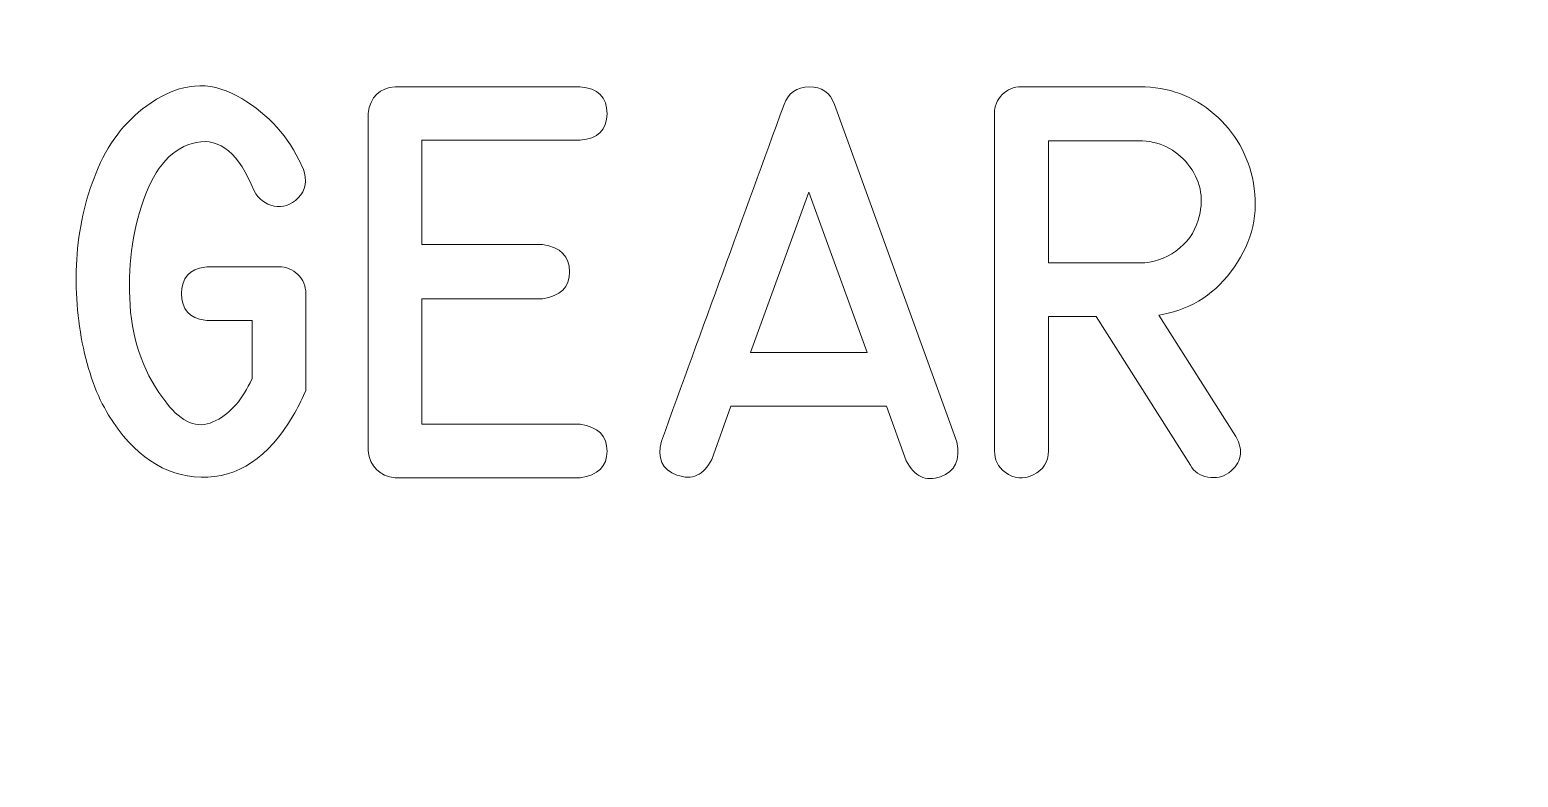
# Model space of a CAD drawing. Header units: millimetres. Extents: x -72 to 72, y -123 to 123.
# Drawn here: x 42.83 to 54.91, y 77.79 to 83.86 of the extents above; entities that cross this region are included whole.
import ezdxf

# ---------------------------------------------------------------- set-up
doc = ezdxf.new("R2010")
doc.units = ezdxf.units.MM
doc.header["$MEASUREMENT"] = 0
doc.layers.add('Layer 1', color=7, linetype='Continuous')

msp = doc.modelspace()

# ---------------------------------------------------------------- linework, layer by layer
at = {"layer": 'Layer 1', "lineweight": 9}
msp.add_open_spline([(70.725, 123.025), (70.725, 123.025), (-70.725, 123.025), (-70.725, 123.025), (-70.725, 123.025), (-71.1231, 123.0247), (-71.5047, 122.8663), (-71.786, 122.5847), (-71.786, 122.5847), (-72.0673, 122.303), (-72.2252, 121.923), (-72.225, 121.525), (-72.225, 121.525), (-72.225, 121.525), (-72.225, 117.0375), (-72.225, 117.0375), (-72.225, 117.0375), (-72.2247, 116.6394), (-72.0664, 116.2577), (-71.7847, 115.9764), (-71.7847, 115.9764), (-71.503, 115.6951), (-71.1231, 115.5372), (-70.725, 115.5375), (-70.725, 115.5375), (-70.725, 115.5375), (-68.2625, 115.5375), (-68.2625, 115.5375), (-68.2625, 115.5375), (-66.1189, 115.5375), (-64.1381, 114.3939), (-63.0663, 112.5375), (-63.0663, 112.5375), (-61.9945, 110.6811), (-61.9945, 108.3939), (-63.0663, 106.5375), (-63.0663, 106.5375), (-64.1381, 104.6811), (-66.1189, 103.5375), (-68.2625, 103.5375), (-68.2625, 103.5375), (-68.2625, 103.5375), (-70.725, 103.5375), (-70.725, 103.5375), (-70.725, 103.5375), (-71.1231, 103.5372), (-71.5047, 103.3788), (-71.786, 103.0972), (-71.786, 103.0972), (-72.0673, 102.8155), (-72.2252, 102.4355), (-72.225, 102.0375), (-72.225, 102.0375), (-72.225, 102.0375), (-72.225, 50.3625), (-72.225, 50.3625), (-72.225, 50.3625), (-72.2247, 49.9644), (-72.0664, 49.5827), (-71.7847, 49.3014), (-71.7847, 49.3014), (-71.503, 49.0201), (-71.1231, 48.8622), (-70.725, 48.8625), (-70.725, 48.8625), (-70.725, 48.8625), (-68.2625, 48.8625), (-68.2625, 48.8625), (-68.2625, 48.8625), (-66.1189, 48.8625), (-64.1381, 47.7189), (-63.0663, 45.8625), (-63.0663, 45.8625), (-61.9945, 44.0061), (-61.9945, 41.7189), (-63.0663, 39.8625), (-63.0663, 39.8625), (-64.1381, 38.0061), (-66.1189, 36.8625), (-68.2625, 36.8625), (-68.2625, 36.8625), (-68.2625, 36.8625), (-70.725, 36.8625), (-70.725, 36.8625), (-70.725, 36.8625), (-71.1231, 36.8622), (-71.5047, 36.7038), (-71.786, 36.4222), (-71.786, 36.4222), (-72.0673, 36.1405), (-72.2252, 35.7605), (-72.225, 35.3625), (-72.225, 35.3625), (-72.225, 35.3625), (-72.225, -35.3625), (-72.225, -35.3625), (-72.225, -35.3625), (-72.2247, -35.7606), (-72.0664, -36.1423), (-71.7847, -36.4236), (-71.7847, -36.4236), (-71.503, -36.7049), (-71.1231, -36.8628), (-70.725, -36.8625), (-70.725, -36.8625), (-70.725, -36.8625), (-68.2625, -36.8625), (-68.2625, -36.8625), (-68.2625, -36.8625), (-66.1189, -36.8625), (-64.1381, -38.0061), (-63.0663, -39.8625), (-63.0663, -39.8625), (-61.9945, -41.7189), (-61.9945, -44.0061), (-63.0663, -45.8625), (-63.0663, -45.8625), (-64.1381, -47.7189), (-66.1189, -48.8625), (-68.2625, -48.8625), (-68.2625, -48.8625), (-68.2625, -48.8625), (-70.725, -48.8625), (-70.725, -48.8625), (-70.725, -48.8625), (-71.1231, -48.8628), (-71.5047, -49.0212), (-71.786, -49.3028), (-71.786, -49.3028), (-72.0673, -49.5845), (-72.2252, -49.9645), (-72.225, -50.3625), (-72.225, -50.3625), (-72.225, -50.3625), (-72.225, -102.0375), (-72.225, -102.0375), (-72.225, -102.0375), (-72.2247, -102.4356), (-72.0664, -102.8173), (-71.7847, -103.0986), (-71.7847, -103.0986), (-71.503, -103.3799), (-71.1231, -103.5378), (-70.725, -103.5375), (-70.725, -103.5375), (-70.725, -103.5375), (-68.2625, -103.5375), (-68.2625, -103.5375), (-68.2625, -103.5375), (-66.1189, -103.5375), (-64.1381, -104.6811), (-63.0663, -106.5375), (-63.0663, -106.5375), (-61.9945, -108.3939), (-61.9945, -110.6811), (-63.0663, -112.5375), (-63.0663, -112.5375), (-64.1381, -114.3939), (-66.1189, -115.5375), (-68.2625, -115.5375), (-68.2625, -115.5375), (-68.2625, -115.5375), (-70.725, -115.5375), (-70.725, -115.5375), (-70.725, -115.5375), (-71.1231, -115.5378), (-71.5047, -115.6962), (-71.786, -115.9778), (-71.786, -115.9778), (-72.0673, -116.2595), (-72.2252, -116.6395), (-72.225, -117.0375), (-72.225, -117.0375), (-72.225, -117.0375), (-72.225, -121.525), (-72.225, -121.525), (-72.225, -121.525), (-72.2247, -121.9231), (-72.0664, -122.3048), (-71.7847, -122.5861), (-71.7847, -122.5861), (-71.503, -122.8674), (-71.1231, -123.0253), (-70.725, -123.025), (-70.725, -123.025), (-70.725, -123.025), (70.725, -123.025), (70.725, -123.025), (70.725, -123.025), (71.1231, -123.0248), (71.5048, -122.8664), (71.7861, -122.5847), (71.7861, -122.5847), (72.0674, -122.3031), (72.2253, -121.9231), (72.225, -121.525), (72.225, -121.525), (72.225, -121.525), (72.225, -117.0375), (72.225, -117.0375), (72.225, -117.0375), (72.2248, -116.6395), (72.0664, -116.2578), (71.7847, -115.9765), (71.7847, -115.9765), (71.5031, -115.6952), (71.1231, -115.5373), (70.725, -115.5375), (70.725, -115.5375), (70.725, -115.5375), (68.2625, -115.5375), (68.2625, -115.5375), (68.2625, -115.5375), (66.1189, -115.5375), (64.1382, -114.3939), (63.0664, -112.5375), (63.0664, -112.5375), (61.9946, -110.6811), (61.9946, -108.3939), (63.0664, -106.5375), (63.0664, -106.5375), (64.1382, -104.6811), (66.1189, -103.5375), (68.2625, -103.5375), (68.2625, -103.5375), (68.2625, -103.5375), (70.725, -103.5375), (70.725, -103.5375), (70.725, -103.5375), (71.1231, -103.5373), (71.5048, -103.3789), (71.7861, -103.0972), (71.7861, -103.0972), (72.0674, -102.8156), (72.2253, -102.4356), (72.225, -102.0375), (72.225, -102.0375), (72.225, -102.0375), (72.225, -50.3625), (72.225, -50.3625), (72.225, -50.3625), (72.2248, -49.9645), (72.0664, -49.5828), (71.7847, -49.3015), (71.7847, -49.3015), (71.5031, -49.0202), (71.1231, -48.8623), (70.725, -48.8625), (70.725, -48.8625), (70.725, -48.8625), (68.2625, -48.8625), (68.2625, -48.8625), (68.2625, -48.8625), (66.1189, -48.8625), (64.1382, -47.7189), (63.0664, -45.8625), (63.0664, -45.8625), (61.9946, -44.0061), (61.9946, -41.7189), (63.0664, -39.8625), (63.0664, -39.8625), (64.1382, -38.0061), (66.1189, -36.8625), (68.2625, -36.8625), (68.2625, -36.8625), (68.2625, -36.8625), (70.725, -36.8625), (70.725, -36.8625), (70.725, -36.8625), (71.1231, -36.8623), (71.5048, -36.7039), (71.7861, -36.4222), (71.7861, -36.4222), (72.0674, -36.1406), (72.2253, -35.7606), (72.225, -35.3625), (72.225, -35.3625), (72.225, -35.3625), (72.225, 35.3625), (72.225, 35.3625), (72.225, 35.3625), (72.2248, 35.7605), (72.0664, 36.1422), (71.7847, 36.4235), (71.7847, 36.4235), (71.5031, 36.7048), (71.1231, 36.8627), (70.725, 36.8625), (70.725, 36.8625), (70.725, 36.8625), (68.2625, 36.8625), (68.2625, 36.8625), (68.2625, 36.8625), (66.1189, 36.8625), (64.1382, 38.0061), (63.0664, 39.8625), (63.0664, 39.8625), (61.9946, 41.7189), (61.9946, 44.0061), (63.0664, 45.8625), (63.0664, 45.8625), (64.1382, 47.7189), (66.1189, 48.8625), (68.2625, 48.8625), (68.2625, 48.8625), (68.2625, 48.8625), (70.725, 48.8625), (70.725, 48.8625), (70.725, 48.8625), (71.1231, 48.8627), (71.5048, 49.0211), (71.7861, 49.3028), (71.7861, 49.3028), (72.0674, 49.5844), (72.2253, 49.9644), (72.225, 50.3625), (72.225, 50.3625), (72.225, 50.3625), (72.225, 102.0375), (72.225, 102.0375), (72.225, 102.0375), (72.2248, 102.4355), (72.0664, 102.8172), (71.7847, 103.0985), (71.7847, 103.0985), (71.5031, 103.3798), (71.1231, 103.5377), (70.725, 103.5375), (70.725, 103.5375), (70.725, 103.5375), (68.2625, 103.5375), (68.2625, 103.5375), (68.2625, 103.5375), (66.1189, 103.5375), (64.1382, 104.6811), (63.0664, 106.5375), (63.0664, 106.5375), (61.9946, 108.3939), (61.9946, 110.6811), (63.0664, 112.5375), (63.0664, 112.5375), (64.1382, 114.3939), (66.1189, 115.5375), (68.2625, 115.5375), (68.2625, 115.5375), (68.2625, 115.5375), (70.725, 115.5375), (70.725, 115.5375), (70.725, 115.5375), (71.1231, 115.5377), (71.5048, 115.6961), (71.7861, 115.9778), (71.7861, 115.9778), (72.0674, 116.2594), (72.2253, 116.6394), (72.225, 117.0375), (72.225, 117.0375), (72.225, 117.0375), (72.225, 121.525), (72.225, 121.525), (72.225, 121.525), (72.2248, 121.923), (72.0664, 122.3047), (71.7847, 122.586), (71.7847, 122.586), (71.5031, 122.8673), (71.1231, 123.0252), (70.725, 123.025)], degree=3, knots=[0, 0, 0, 0, 0.0107527, 0.0107527, 0.0107527, 0.0107527, 0.0215054, 0.0215054, 0.0215054, 0.0215054, 0.0322581, 0.0322581, 0.0322581, 0.0322581, 0.0430108, 0.0430108, 0.0430108, 0.0430108, 0.0537634, 0.0537634, 0.0537634, 0.0537634, 0.0645161, 0.0645161, 0.0645161, 0.0645161, 0.0752688, 0.0752688, 0.0752688, 0.0752688, 0.0860215, 0.0860215, 0.0860215, 0.0860215, 0.0967742, 0.0967742, 0.0967742, 0.0967742, 0.1075269, 0.1075269, 0.1075269, 0.1075269, 0.1182796, 0.1182796, 0.1182796, 0.1182796, 0.1290323, 0.1290323, 0.1290323, 0.1290323, 0.1397849, 0.1397849, 0.1397849, 0.1397849, 0.1505376, 0.1505376, 0.1505376, 0.1505376, 0.1612903, 0.1612903, 0.1612903, 0.1612903, 0.172043, 0.172043, 0.172043, 0.172043, 0.1827957, 0.1827957, 0.1827957, 0.1827957, 0.1935484, 0.1935484, 0.1935484, 0.1935484, 0.2043011, 0.2043011, 0.2043011, 0.2043011, 0.2150538, 0.2150538, 0.2150538, 0.2150538, 0.2258065, 0.2258065, 0.2258065, 0.2258065, 0.2365591, 0.2365591, 0.2365591, 0.2365591, 0.2473118, 0.2473118, 0.2473118, 0.2473118, 0.2580645, 0.2580645, 0.2580645, 0.2580645, 0.2688172, 0.2688172, 0.2688172, 0.2688172, 0.2795699, 0.2795699, 0.2795699, 0.2795699, 0.2903226, 0.2903226, 0.2903226, 0.2903226, 0.3010753, 0.3010753, 0.3010753, 0.3010753, 0.311828, 0.311828, 0.311828, 0.311828, 0.3225806, 0.3225806, 0.3225806, 0.3225806, 0.3333333, 0.3333333, 0.3333333, 0.3333333, 0.344086, 0.344086, 0.344086, 0.344086, 0.3548387, 0.3548387, 0.3548387, 0.3548387, 0.3655914, 0.3655914, 0.3655914, 0.3655914, 0.3763441, 0.3763441, 0.3763441, 0.3763441, 0.3870968, 0.3870968, 0.3870968, 0.3870968, 0.3978495, 0.3978495, 0.3978495, 0.3978495, 0.4086022, 0.4086022, 0.4086022, 0.4086022, 0.4193548, 0.4193548, 0.4193548, 0.4193548, 0.4301075, 0.4301075, 0.4301075, 0.4301075, 0.4408602, 0.4408602, 0.4408602, 0.4408602, 0.4516129, 0.4516129, 0.4516129, 0.4516129, 0.4623656, 0.4623656, 0.4623656, 0.4623656, 0.4731183, 0.4731183, 0.4731183, 0.4731183, 0.483871, 0.483871, 0.483871, 0.483871, 0.4946237, 0.4946237, 0.4946237, 0.4946237, 0.5053763, 0.5053763, 0.5053763, 0.5053763, 0.516129, 0.516129, 0.516129, 0.516129, 0.5268817, 0.5268817, 0.5268817, 0.5268817, 0.5376344, 0.5376344, 0.5376344, 0.5376344, 0.5483871, 0.5483871, 0.5483871, 0.5483871, 0.5591398, 0.5591398, 0.5591398, 0.5591398, 0.5698925, 0.5698925, 0.5698925, 0.5698925, 0.5806452, 0.5806452, 0.5806452, 0.5806452, 0.5913978, 0.5913978, 0.5913978, 0.5913978, 0.6021505, 0.6021505, 0.6021505, 0.6021505, 0.6129032, 0.6129032, 0.6129032, 0.6129032, 0.6236559, 0.6236559, 0.6236559, 0.6236559, 0.6344086, 0.6344086, 0.6344086, 0.6344086, 0.6451613, 0.6451613, 0.6451613, 0.6451613, 0.655914, 0.655914, 0.655914, 0.655914, 0.6666667, 0.6666667, 0.6666667, 0.6666667, 0.6774194, 0.6774194, 0.6774194, 0.6774194, 0.688172, 0.688172, 0.688172, 0.688172, 0.6989247, 0.6989247, 0.6989247, 0.6989247, 0.7096774, 0.7096774, 0.7096774, 0.7096774, 0.7204301, 0.7204301, 0.7204301, 0.7204301, 0.7311828, 0.7311828, 0.7311828, 0.7311828, 0.7419355, 0.7419355, 0.7419355, 0.7419355, 0.7526882, 0.7526882, 0.7526882, 0.7526882, 0.7634409, 0.7634409, 0.7634409, 0.7634409, 0.7741935, 0.7741935, 0.7741935, 0.7741935, 0.7849462, 0.7849462, 0.7849462, 0.7849462, 0.7956989, 0.7956989, 0.7956989, 0.7956989, 0.8064516, 0.8064516, 0.8064516, 0.8064516, 0.8172043, 0.8172043, 0.8172043, 0.8172043, 0.827957, 0.827957, 0.827957, 0.827957, 0.8387097, 0.8387097, 0.8387097, 0.8387097, 0.8494624, 0.8494624, 0.8494624, 0.8494624, 0.8602151, 0.8602151, 0.8602151, 0.8602151, 0.8709677, 0.8709677, 0.8709677, 0.8709677, 0.8817204, 0.8817204, 0.8817204, 0.8817204, 0.8924731, 0.8924731, 0.8924731, 0.8924731, 0.9032258, 0.9032258, 0.9032258, 0.9032258, 0.9139785, 0.9139785, 0.9139785, 0.9139785, 0.9247312, 0.9247312, 0.9247312, 0.9247312, 0.9354839, 0.9354839, 0.9354839, 0.9354839, 0.9462366, 0.9462366, 0.9462366, 0.9462366, 0.9569892, 0.9569892, 0.9569892, 0.9569892, 0.9677419, 0.9677419, 0.9677419, 0.9677419, 0.9784946, 0.9784946, 0.9784946, 0.9784946, 1, 1, 1, 1], dxfattribs=at)
at = {"layer": 'Layer 1', "color": 240, "lineweight": 9}
for points, knots in [([(44.2682, 81.5), (44.2682, 81.5), (44.2544, 81.5016), (44.2544, 81.5016), (44.2544, 81.5016), (44.1279, 81.5169), (44.065, 81.5889), (44.065, 81.717), (44.065, 81.717), (44.065, 81.845), (44.1279, 81.917), (44.2544, 81.9323), (44.2544, 81.9323), (44.2544, 81.9323), (44.2682, 81.9355), (44.2682, 81.9355), (44.2682, 81.9355), (44.2682, 81.9355), (44.2819, 81.9355), (44.2819, 81.9355), (44.2819, 81.9355), (44.2819, 81.9355), (44.8539, 81.9355), (44.8539, 81.9355), (44.8539, 81.9355), (44.9143, 81.9355), (44.9656, 81.9143), (45.0085, 81.8715), (45.0085, 81.8715), (45.0513, 81.8286), (45.0725, 81.7768), (45.0725, 81.717), (45.0725, 81.717), (45.0725, 81.717), (45.0725, 80.9311), (45.0725, 80.9311), (45.0725, 80.9311), (45.0725, 80.9311), (45.054, 80.8909), (45.054, 80.8909), (45.054, 80.8909), (45.054, 80.8909), (45.0434, 80.8661), (45.0434, 80.8661), (45.0434, 80.8661), (45.0434, 80.8661), (45.0323, 80.8428), (45.0323, 80.8428), (45.0323, 80.8428), (45.0323, 80.8428), (45.0201, 80.8195), (45.0201, 80.8195), (45.0201, 80.8195), (45.0201, 80.8195), (45.0074, 80.7962), (45.0074, 80.7962), (45.0074, 80.7962), (45.0074, 80.7962), (44.9968, 80.7729), (44.9968, 80.7729), (44.9968, 80.7729), (44.9968, 80.7729), (44.9841, 80.7496), (44.9841, 80.7496), (44.9841, 80.7496), (44.9841, 80.7496), (44.9704, 80.7264), (44.9704, 80.7264), (44.9704, 80.7264), (44.7698, 80.3856), (44.5206, 80.2189), (44.2232, 80.2263), (44.2232, 80.2263), (43.9253, 80.2342), (43.6755, 80.4025), (43.4728, 80.7311), (43.4728, 80.7311), (43.3765, 80.8872), (43.3056, 81.0825), (43.259, 81.318), (43.259, 81.318), (43.2125, 81.5529), (43.1982, 81.7932), (43.2172, 82.0387), (43.2172, 82.0387), (43.2357, 82.2842), (43.2929, 82.5176), (43.3881, 82.7393), (43.3881, 82.7393), (43.4839, 82.961), (43.6268, 83.1372), (43.8168, 83.2674), (43.8168, 83.2674), (44.0549, 83.4288), (44.2861, 83.4473), (44.5116, 83.324), (44.5116, 83.324), (44.737, 83.2002), (44.9053, 83.0272), (45.0169, 82.8039), (45.0169, 82.8039), (45.0169, 82.8039), (45.0291, 82.779), (45.0291, 82.779), (45.0291, 82.779), (45.0291, 82.779), (45.0386, 82.7573), (45.0386, 82.7573), (45.0386, 82.7573), (45.0386, 82.7573), (45.0508, 82.734), (45.0508, 82.734), (45.0508, 82.734), (45.0862, 82.6361), (45.0725, 82.5557), (45.0106, 82.4938), (45.0106, 82.4938), (44.9508, 82.435), (44.8857, 82.4128), (44.8153, 82.4276), (44.8153, 82.4276), (44.7449, 82.443), (44.691, 82.4842), (44.6523, 82.5525), (44.6523, 82.5525), (44.5317, 82.8525), (44.3761, 82.9833), (44.1851, 82.9446), (44.1851, 82.9446), (43.9946, 82.9065), (43.8517, 82.7504), (43.7564, 82.4768), (43.7564, 82.4768), (43.6633, 82.2123), (43.6268, 81.9276), (43.6464, 81.6233), (43.6464, 81.6233), (43.666, 81.319), (43.7654, 81.0534), (43.9443, 80.8274), (43.9443, 80.8274), (44.0671, 80.6692), (44.192, 80.6184), (44.3195, 80.675), (44.3195, 80.675), (44.4465, 80.7322), (44.5465, 80.838), (44.62, 80.9931), (44.62, 80.9931), (44.62, 80.9931), (44.637, 81.0269), (44.637, 81.0269), (44.637, 81.0269), (44.637, 81.0269), (44.637, 81.5), (44.637, 81.5), (44.637, 81.5), (44.637, 81.5), (44.2682, 81.5), (44.2682, 81.5)], [0, 0, 0, 0, 0.0243902, 0.0243902, 0.0243902, 0.0243902, 0.0487805, 0.0487805, 0.0487805, 0.0487805, 0.0731707, 0.0731707, 0.0731707, 0.0731707, 0.097561, 0.097561, 0.097561, 0.097561, 0.1219512, 0.1219512, 0.1219512, 0.1219512, 0.1463415, 0.1463415, 0.1463415, 0.1463415, 0.1707317, 0.1707317, 0.1707317, 0.1707317, 0.195122, 0.195122, 0.195122, 0.195122, 0.2195122, 0.2195122, 0.2195122, 0.2195122, 0.2439024, 0.2439024, 0.2439024, 0.2439024, 0.2682927, 0.2682927, 0.2682927, 0.2682927, 0.2926829, 0.2926829, 0.2926829, 0.2926829, 0.3170732, 0.3170732, 0.3170732, 0.3170732, 0.3414634, 0.3414634, 0.3414634, 0.3414634, 0.3658537, 0.3658537, 0.3658537, 0.3658537, 0.3902439, 0.3902439, 0.3902439, 0.3902439, 0.4146341, 0.4146341, 0.4146341, 0.4146341, 0.4390244, 0.4390244, 0.4390244, 0.4390244, 0.4634146, 0.4634146, 0.4634146, 0.4634146, 0.4878049, 0.4878049, 0.4878049, 0.4878049, 0.5121951, 0.5121951, 0.5121951, 0.5121951, 0.5365854, 0.5365854, 0.5365854, 0.5365854, 0.5609756, 0.5609756, 0.5609756, 0.5609756, 0.5853659, 0.5853659, 0.5853659, 0.5853659, 0.6097561, 0.6097561, 0.6097561, 0.6097561, 0.6341463, 0.6341463, 0.6341463, 0.6341463, 0.6585366, 0.6585366, 0.6585366, 0.6585366, 0.6829268, 0.6829268, 0.6829268, 0.6829268, 0.7073171, 0.7073171, 0.7073171, 0.7073171, 0.7317073, 0.7317073, 0.7317073, 0.7317073, 0.7560976, 0.7560976, 0.7560976, 0.7560976, 0.7804878, 0.7804878, 0.7804878, 0.7804878, 0.804878, 0.804878, 0.804878, 0.804878, 0.8292683, 0.8292683, 0.8292683, 0.8292683, 0.8536585, 0.8536585, 0.8536585, 0.8536585, 0.8780488, 0.8780488, 0.8780488, 0.8780488, 0.902439, 0.902439, 0.902439, 0.902439, 0.9268293, 0.9268293, 0.9268293, 0.9268293, 0.9512195, 0.9512195, 0.9512195, 0.9512195, 1, 1, 1, 1]), ([(47.2987, 82.9637), (47.2987, 82.9637), (46.0133, 82.9637), (46.0133, 82.9637), (46.0133, 82.9637), (46.0133, 82.9637), (46.0133, 82.1154), (46.0133, 82.1154), (46.0133, 82.1154), (46.0133, 82.1154), (46.9933, 82.1154), (46.9933, 82.1154), (46.9933, 82.1154), (47.1399, 82.0937), (47.2129, 82.0202), (47.2124, 81.8948), (47.2124, 81.8948), (47.2119, 81.7688), (47.1388, 81.6958), (46.9933, 81.6752), (46.9933, 81.6752), (46.9933, 81.6752), (46.0133, 81.6752), (46.0133, 81.6752), (46.0133, 81.6752), (46.0133, 81.6752), (46.0133, 80.6565), (46.0133, 80.6565), (46.0133, 80.6565), (46.0133, 80.6565), (47.2987, 80.6565), (47.2987, 80.6565), (47.2987, 80.6565), (47.4442, 80.6348), (47.5172, 80.5623), (47.5172, 80.438), (47.5172, 80.438), (47.5172, 80.3141), (47.4442, 80.2416), (47.2987, 80.221), (47.2987, 80.221), (47.2987, 80.221), (45.7979, 80.221), (45.7979, 80.221), (45.7979, 80.221), (45.6688, 80.2374), (45.5953, 80.311), (45.5778, 80.4411), (45.5778, 80.4411), (45.5778, 80.4411), (45.5778, 83.179), (45.5778, 83.179), (45.5778, 83.179), (45.5974, 83.3156), (45.6709, 83.3875), (45.7979, 83.396), (45.7979, 83.396), (45.7979, 83.396), (47.2987, 83.396), (47.2987, 83.396), (47.2987, 83.396), (47.4442, 83.3849), (47.5172, 83.3119), (47.5167, 83.178), (47.5167, 83.178), (47.5161, 83.0441), (47.4431, 82.9727), (47.2987, 82.9637)], [0, 0, 0, 0, 0.0555556, 0.0555556, 0.0555556, 0.0555556, 0.1111111, 0.1111111, 0.1111111, 0.1111111, 0.1666667, 0.1666667, 0.1666667, 0.1666667, 0.2222222, 0.2222222, 0.2222222, 0.2222222, 0.2777778, 0.2777778, 0.2777778, 0.2777778, 0.3333333, 0.3333333, 0.3333333, 0.3333333, 0.3888889, 0.3888889, 0.3888889, 0.3888889, 0.4444444, 0.4444444, 0.4444444, 0.4444444, 0.5, 0.5, 0.5, 0.5, 0.5555556, 0.5555556, 0.5555556, 0.5555556, 0.6111111, 0.6111111, 0.6111111, 0.6111111, 0.6666667, 0.6666667, 0.6666667, 0.6666667, 0.7222222, 0.7222222, 0.7222222, 0.7222222, 0.7777778, 0.7777778, 0.7777778, 0.7777778, 0.8333333, 0.8333333, 0.8333333, 0.8333333, 0.8888889, 0.8888889, 0.8888889, 0.8888889, 1, 1, 1, 1]), ([(47.959, 80.52), (48.1241, 80.9761), (48.2897, 81.4317), (48.4554, 81.8868), (48.4554, 81.8868), (48.6215, 82.3419), (48.7877, 82.7975), (48.9538, 83.2531), (48.9538, 83.2531), (48.9882, 83.3473), (49.056, 83.3949), (49.157, 83.396), (49.157, 83.396), (49.2586, 83.3971), (49.3269, 83.3494), (49.3618, 83.2531), (49.3618, 83.2531), (49.3618, 83.2531), (50.3556, 80.5126), (50.3556, 80.5126), (50.3556, 80.5126), (50.3863, 80.3665), (50.3419, 80.2729), (50.2223, 80.2305), (50.2223, 80.2305), (50.1021, 80.1877), (50.0101, 80.2316), (49.9444, 80.3607), (49.9444, 80.3607), (49.9444, 80.3607), (49.7852, 80.8041), (49.7852, 80.8041), (49.7852, 80.8041), (49.7852, 80.8041), (48.5215, 80.8041), (48.5215, 80.8041), (48.5215, 80.8041), (48.5215, 80.8041), (48.3665, 80.3713), (48.3665, 80.3713), (48.3665, 80.3713), (48.3003, 80.2411), (48.2061, 80.1988), (48.0844, 80.2438), (48.0844, 80.2438), (47.9622, 80.2882), (47.9204, 80.3808), (47.959, 80.52)], [0, 0, 0, 0, 0.0769231, 0.0769231, 0.0769231, 0.0769231, 0.1538462, 0.1538462, 0.1538462, 0.1538462, 0.2307692, 0.2307692, 0.2307692, 0.2307692, 0.3076923, 0.3076923, 0.3076923, 0.3076923, 0.3846154, 0.3846154, 0.3846154, 0.3846154, 0.4615385, 0.4615385, 0.4615385, 0.4615385, 0.5384615, 0.5384615, 0.5384615, 0.5384615, 0.6153846, 0.6153846, 0.6153846, 0.6153846, 0.6923077, 0.6923077, 0.6923077, 0.6923077, 0.7692308, 0.7692308, 0.7692308, 0.7692308, 0.8461538, 0.8461538, 0.8461538, 0.8461538, 1, 1, 1, 1]), ([(52.6188, 80.5576), (52.685, 80.4406), (52.6664, 80.3427), (52.5633, 80.2628), (52.5633, 80.2628), (52.5135, 80.2279), (52.4564, 80.2157), (52.3918, 80.2274), (52.3918, 80.2274), (52.3272, 80.2385), (52.2802, 80.2707), (52.25, 80.3231), (52.25, 80.3231), (52.25, 80.3231), (51.4859, 81.5312), (51.4859, 81.5312), (51.4859, 81.5312), (51.4859, 81.5312), (51.098, 81.5312), (51.098, 81.5312), (51.098, 81.5312), (51.098, 81.5312), (51.098, 80.4395), (51.098, 80.4395), (51.098, 80.4395), (51.098, 80.3496), (51.0572, 80.285), (50.9758, 80.2448), (50.9758, 80.2448), (50.8937, 80.2051), (50.8175, 80.2125), (50.7461, 80.2676), (50.7461, 80.2676), (50.6895, 80.3099), (50.6609, 80.3671), (50.6609, 80.4395), (50.6609, 80.4395), (50.6609, 80.4395), (50.6609, 83.179), (50.6609, 83.179), (50.6609, 83.179), (50.6609, 83.2388), (50.6821, 83.2902), (50.7239, 83.3325), (50.7239, 83.3325), (50.7657, 83.3748), (50.817, 83.396), (50.8779, 83.396), (50.8779, 83.396), (50.8779, 83.396), (51.8404, 83.396), (51.8404, 83.396), (51.8404, 83.396), (52.0722, 83.396), (52.2733, 83.3224), (52.4437, 83.1753), (52.4437, 83.1753), (52.6141, 83.0277), (52.7204, 82.8409), (52.7617, 82.6144), (52.7617, 82.6144), (52.8051, 82.3715), (52.7538, 82.1445), (52.6072, 81.9334), (52.6072, 81.9334), (52.4611, 81.7217), (52.2669, 81.5937), (52.0251, 81.5482), (52.0251, 81.5482), (52.0251, 81.5482), (51.9955, 81.5434), (51.9955, 81.5434), (51.9955, 81.5434), (51.9955, 81.5434), (52.6188, 80.5576), (52.6188, 80.5576)], [0, 0, 0, 0, 0.05, 0.05, 0.05, 0.05, 0.1, 0.1, 0.1, 0.1, 0.15, 0.15, 0.15, 0.15, 0.2, 0.2, 0.2, 0.2, 0.25, 0.25, 0.25, 0.25, 0.3, 0.3, 0.3, 0.3, 0.35, 0.35, 0.35, 0.35, 0.4, 0.4, 0.4, 0.4, 0.45, 0.45, 0.45, 0.45, 0.5, 0.5, 0.5, 0.5, 0.55, 0.55, 0.55, 0.55, 0.6, 0.6, 0.6, 0.6, 0.65, 0.65, 0.65, 0.65, 0.7, 0.7, 0.7, 0.7, 0.75, 0.75, 0.75, 0.75, 0.8, 0.8, 0.8, 0.8, 0.85, 0.85, 0.85, 0.85, 0.9, 0.9, 0.9, 0.9, 1, 1, 1, 1]), ([(51.8404, 81.9667), (51.9462, 81.9667), (52.0436, 81.9985), (52.133, 82.063), (52.133, 82.063), (52.2225, 82.1271), (52.2823, 82.2107), (52.3135, 82.3139), (52.3135, 82.3139), (52.3622, 82.4731), (52.3399, 82.6171), (52.2468, 82.7457), (52.2468, 82.7457), (52.1537, 82.8742), (52.0256, 82.9452), (51.8626, 82.9589), (51.8626, 82.9589), (51.8626, 82.9589), (51.098, 82.9589), (51.098, 82.9589), (51.098, 82.9589), (51.098, 82.9589), (51.098, 81.9667), (51.098, 81.9667), (51.098, 81.9667), (51.098, 81.9667), (51.8404, 81.9667), (51.8404, 81.9667)], [0, 0, 0, 0, 0.125, 0.125, 0.125, 0.125, 0.25, 0.25, 0.25, 0.25, 0.375, 0.375, 0.375, 0.375, 0.5, 0.5, 0.5, 0.5, 0.625, 0.625, 0.625, 0.625, 0.75, 0.75, 0.75, 0.75, 1, 1, 1, 1]), ([(49.6269, 81.2396), (49.6269, 81.2396), (49.1555, 82.5419), (49.1555, 82.5419), (49.1555, 82.5419), (49.1555, 82.5419), (48.6813, 81.2396), (48.6813, 81.2396), (48.6813, 81.2396), (48.6813, 81.2396), (49.6269, 81.2396), (49.6269, 81.2396)], [0, 0, 0, 0, 0.25, 0.25, 0.25, 0.25, 0.5, 0.5, 0.5, 0.5, 1, 1, 1, 1]), ([(49.1555, 82.5419), (49.1555, 82.5419), (49.6269, 81.2396), (49.6269, 81.2396), (49.6269, 81.2396), (49.6269, 81.2396), (49.1555, 82.5419), (49.1555, 82.5419)], [0, 0, 0, 0, 0.3333333, 0.3333333, 0.3333333, 0.3333333, 1, 1, 1, 1])]:
    msp.add_open_spline(points, degree=3, knots=knots, dxfattribs=at)

doc.saveas('drawing.dxf')
